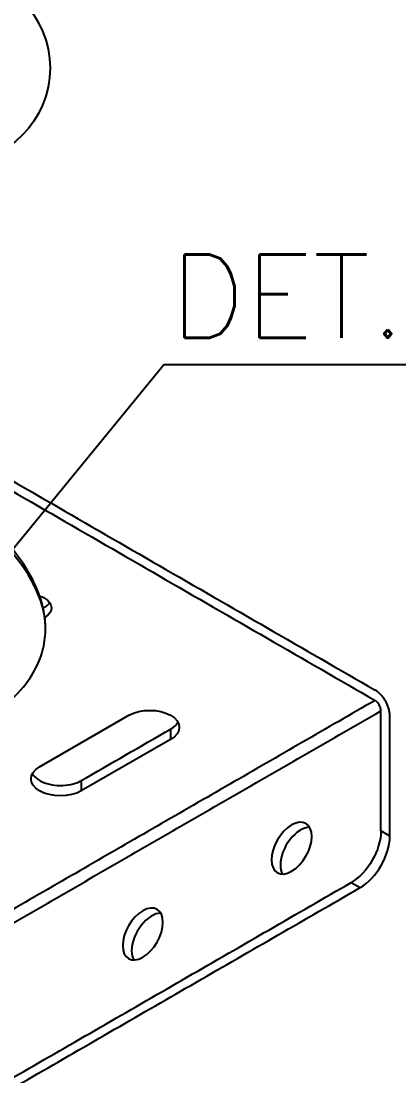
# Model space of a CAD drawing. Header units: millimetres. Extents: x 0 to 8410, y 0 to 5940.
# Drawn here: x 2210.5 to 2369.4, y 4827.7 to 5271.7 of the extents above; entities that cross this region are included whole.
import ezdxf
from ezdxf.enums import TextEntityAlignment as Align

# ---------------------------------------------------------------- set-up
doc = ezdxf.new("R2010")
doc.units = ezdxf.units.MM
doc.header["$LTSCALE"] = 5
for name, color, linetype in [('DP_TUBOS', 7, 'Continuous'), ('EL4', 4, 'Continuous'), ('EL7', 6, 'Continuous'), ('ER140', 4, 'Continuous'), ('GSB', 7, 'Continuous')]:
    doc.layers.add(name, color=color, linetype=linetype)
doc.styles.add('R100', font='simplex.shx', dxfattribs={"height": 2.5})
doc.styles.add('R80', font='simplex.shx', dxfattribs={"height": 2})

# ---------------------------------------------------------------- blocks, each defined once
blk = doc.blocks.new('ITEM')
at = {"layer": 'GSB'}
blk.add_circle((0, 0), 4, dxfattribs=at)

msp = doc.modelspace()

# ---------------------------------------------------------------- linework, layer by layer
at = {"layer": 'DP_TUBOS'}
for q in [(2019.43, 4820.5), (2477.39, 5127.08)]:
    msp.add_line((2270.71, 5127.08), q, dxfattribs=at)
at = {"layer": 'EL4', "extrusion": (0.707107, 0.408248, 0.57735)}
for p, q in [((2218.27, 4957.77), (2255.84, 4979.46)), ((2273.37, 4973.68), (2273.37, 4969.34)), ((2273.37, 4969.34), (2235.8, 4947.65)), ((2235.8, 4951.99), (2235.8, 4947.65)), ((2365.64, 4928.61), (2361.89, 4930.78)), ((2349.36, 4909.09), (2353.12, 4906.92))]:
    msp.add_line(p, q, dxfattribs=at)
at = {"layer": 'EL4', "extrusion": (2.77556e-17, 7.43708e-18, -1)}
msp.add_ellipse((2213.2, 5024.7), major_axis=(10.03, 0), ratio=0.57735, start_param=-1.041791, end_param=-0.785398, dxfattribs=at)
at = {"layer": 'EL4', "extrusion": (-8.32667e-17, -2.14608e-16, -1)}
msp.add_ellipse((2213.2, 5024.7), major_axis=(10.03, 0), ratio=0.57735, start_param=-0.785398, end_param=0.767015, dxfattribs=at)
at = {"layer": 'EL4', "extrusion": (1.38778e-16, -5.19919e-16, -1)}
for centre, major_axis in [((2264.6, 4974.4), (12.4, 0)), ((2227.03, 4952.71), (-12.4, 0))]:
    msp.add_ellipse(centre, major_axis=major_axis, ratio=0.57735, start_param=-2.356194, end_param=0.785398, dxfattribs=at)
at = {"layer": 'EL4', "extrusion": (-8.87111e-17, 8.32667e-17, -1)}
msp.add_ellipse((2324.3, 4923.56), major_axis=(-5.99, -10.37), ratio=0.57735, start_param=-5.497787, end_param=0.785398, dxfattribs=at)
at = {"layer": 'EL4'}
for centre, major_axis, start_param, end_param in [((2328.05, 4921.39), (5.99, 10.37), 0.319196, 2.356194), ((2353.12, 4921.38), (8.85, 15.34), -2.356194, -0.785398), ((2328.05, 4921.39), (-5.99, -10.37), -0.785398, -0.319196), ((2265.43, 4885.24), (5.99, 10.37), 0.319196, 2.356194), ((2265.43, 4885.24), (-5.99, -10.37), -0.785398, -0.319196)]:
    msp.add_ellipse(centre, major_axis=major_axis, ratio=0.57735, start_param=start_param, end_param=end_param, dxfattribs=at)
at = {"layer": 'EL4', "extrusion": (-2.84726e-16, 1.32337e-16, -1)}
msp.add_ellipse((2349.36, 4923.55), major_axis=(-8.85, -15.34), ratio=0.57735, start_param=-2.356194, end_param=-0.785398, dxfattribs=at)
at = {"layer": 'EL4', "extrusion": (-6.09555e-17, 1.31341e-16, -1)}
msp.add_ellipse((2261.67, 4887.41), major_axis=(-5.99, -10.37), ratio=0.57735, start_param=-5.497787, end_param=0.785398, dxfattribs=at)
at = {"layer": 'EL4'}
for points, degree in [([(1996.22, 5199.75), (2359.38, 4990.08)], 1), ([(1996.22, 5195.41), (2359.38, 4985.74)], 1), ([(2359.38, 4985.74), (2114.83, 4844.55)], 1), ([(2112.57, 4837.46), (2361.89, 4981.4)], 1), ([(2361.89, 4930.78), (2361.89, 4981.4)], 1), ([(2365.64, 4928.61), (2365.64, 4979.23)], 1), ([(2235.8, 4951.99), (2248.32, 4959.22), (2260.85, 4966.45), (2273.37, 4973.68)], 3), ([(1798.41, 4591), (2349.36, 4909.09)], 1), ([(1802.16, 4588.83), (2353.12, 4906.92)], 1)]:
    msp.add_open_spline(points, degree=degree, dxfattribs=at)
for points, knots in [([(2219.72, 5024.64), (2220.3, 5024.92), (2220.82, 5025.24), (2221.77, 5025.99), (2222.18, 5026.41), (2222.5, 5026.87)], [-7.22801, -7.22801, -7.22801, -7.22801, -5.944557, -5.944557, -4.511934, -4.511934, -4.511934, -4.511934]), ([(2361.89, 4981.4), (2361.89, 4981.82), (2361.8, 4982.32), (2361.62, 4982.85), (2361.44, 4983.36), (2361.17, 4983.89), (2360.84, 4984.35), (2360.51, 4984.83), (2360.11, 4985.23), (2359.74, 4985.5), (2359.62, 4985.59), (2359.5, 4985.67), (2359.38, 4985.74)], [-0.785398, -0.785398, -0.785398, -0.785398, -0.307195, -0.307195, -0.307195, 0.15293, 0.15293, 0.15293, 0.631255, 0.631255, 0.631255, 0.785398, 0.785398, 0.785398, 0.785398]), ([(2273.37, 4973.68), (2273.81, 4973.93), (2274.22, 4974.2), (2275.29, 4975.04), (2275.85, 4975.65), (2276.31, 4976.38), (2276.37, 4976.47), (2276.42, 4976.57)], [-19.063097, -19.063097, -19.063097, -19.063097, -18.006079, -18.006079, -16.005748, -16.005748, -15.715355, -15.715355, -15.715355, -15.715355]), ([(2215.22, 4954.88), (2215.35, 4954.64), (2215.51, 4954.4), (2216.34, 4953.3), (2217.29, 4952.52), (2219.61, 4951.24), (2220.94, 4950.75), (2223.81, 4950.08), (2225.31, 4949.91), (2228.38, 4949.88), (2229.94, 4950.03), (2231.4, 4950.35), (2231.78, 4950.43), (2232.15, 4950.52), (2233.51, 4950.91), (2234.44, 4951.27), (2235.45, 4951.79), (2235.63, 4951.89), (2235.8, 4951.99)], [-11.390577, -11.390577, -11.390577, -11.390577, -10.648587, -10.648587, -7.872317, -7.872317, -5.213531, -5.213531, -2.644989, -2.644989, 0, 0, 0, 0.691459, 0.691459, 2.569728, 2.569728, 2.984205, 2.984205, 2.984205, 2.984205])]:
    msp.add_open_spline(points, degree=3, knots=knots, dxfattribs=at)
msp.add_rational_spline([(2365.64, 4979.23), (2365.64, 4986.46), (2359.38, 4990.08)], [1, 0.707106781187, 1], degree=2, dxfattribs=at)
at = {"layer": 'EL7'}
for points, knots in [([(2137.6, 4946.29), (2144.8, 4950.44), (2152.95, 4954.58), (2170.69, 4963.55), (2180.31, 4968.4), (2192.96, 4975.97), (2196.78, 4978.45), (2204.55, 4984.27), (2208.34, 4987.7), (2213.51, 4993.93), (2215.29, 4996.61), (2218.06, 5002.05), (2219.08, 5004.8), (2220.43, 5010.44), (2220.74, 5013.32), (2220.7, 5019.34), (2220.27, 5022.48), (2218.58, 5029.26), (2217.17, 5032.89), (2213.04, 5041), (2210.08, 5045.44), (2202, 5055.47), (2196.51, 5061.04), (2186.21, 5070.02), (2181.87, 5073.49), (2172.03, 5080.79), (2166.44, 5084.6), (2153.99, 5092.52), (2147.05, 5096.6), (2131.96, 5104.9), (2123.76, 5109.09), (2106.47, 5117.35), (2097.37, 5121.4), (2078.88, 5129.09), (2069.51, 5132.73), (2051.12, 5139.38), (2042.13, 5142.42), (2024.99, 5147.81), (2016.84, 5150.19), (2001.56, 5154.34), (1994.42, 5156.14), (1981.15, 5159.22), (1975, 5160.53), (1963.58, 5162.77), (1958.28, 5163.72), (1943.65, 5166.08), (1934.45, 5167.25), (1916.62, 5168.95), (1907.98, 5169.48), (1890.75, 5169.94), (1882.16, 5169.85), (1864.55, 5169.03), (1855.57, 5168.22), (1841.7, 5166.4), (1836.67, 5165.61), (1826.2, 5163.7), (1820.78, 5162.56), (1809.4, 5159.83), (1803.45, 5158.21), (1790.81, 5154.35), (1784.15, 5152.05), (1769.78, 5146.55), (1762.12, 5143.25), (1754.28, 5139.52), (1753.94, 5139.36), (1753.6, 5139.2)], [0, 0, 0, 0, 17.795006, 17.795006, 38.273919, 38.273919, 47.893783, 47.893783, 59.729734, 59.729734, 68.030605, 68.030605, 76.001436, 76.001436, 84.043015, 84.043015, 92.822259, 92.822259, 103.253205, 103.253205, 116.447738, 116.447738, 133.480288, 133.480288, 144.357459, 144.357459, 156.601971, 156.601971, 170.161555, 170.161555, 184.764774, 184.764774, 199.85894, 199.85894, 214.692999, 214.692999, 228.562576, 228.562576, 241.043436, 241.043436, 252.035569, 252.035569, 261.653992, 261.653992, 270.10218, 270.10218, 285.331683, 285.331683, 300.301012, 300.301012, 315.866233, 315.866233, 332.962383, 332.962383, 342.90673, 342.90673, 353.945494, 353.945494, 366.45974, 366.45974, 381.006643, 381.006643, 398.455339, 398.455339, 399.241393, 399.241393, 399.241393, 399.241393]), ([(2220.72, 5015.31), (2220.77, 5018.57), (2220.33, 5021.87), (2219.43, 5025.18), (2218.44, 5028.82), (2216.9, 5032.49), (2214.86, 5036.16), (2211.1, 5042.95), (2205.66, 5049.76), (2198.84, 5056.54), (2192.9, 5062.43), (2185.92, 5068.3), (2178.06, 5074.08), (2164.56, 5084.02), (2148.5, 5093.72), (2130.78, 5102.87), (2117.59, 5109.68), (2103.49, 5116.2), (2088.82, 5122.28), (2067.26, 5131.22), (2044.5, 5139.24), (2021.64, 5145.93), (2010.35, 5149.23), (1999.04, 5152.21), (1987.84, 5154.81), (1976.9, 5157.34), (1966.07, 5159.52), (1955.46, 5161.29), (1941.16, 5163.68), (1927.33, 5165.31), (1913.97, 5166.24), (1899.94, 5167.21), (1886.43, 5167.39), (1873.43, 5166.85), (1859.64, 5166.27), (1846.42, 5164.86), (1833.72, 5162.73), (1823.24, 5160.97), (1813.12, 5158.72), (1803.3, 5156.02), (1794.13, 5153.49), (1785.23, 5150.58), (1776.56, 5147.31), (1760.56, 5141.27), (1745.36, 5133.99), (1730.76, 5125.7), (1718.05, 5118.48), (1705.79, 5110.48), (1693.86, 5101.85), (1673.36, 5087.01), (1653.84, 5070.27), (1634.72, 5052.31), (1620.51, 5038.95), (1606.52, 5024.92), (1592.54, 5010.5), (1592.48, 5010.43), (1592.41, 5010.37), (1592.35, 5010.3)], [83.216323, 83.216323, 83.216323, 83.216323, 93.654897, 93.654897, 93.654897, 105.138722, 105.138722, 105.138722, 126.340497, 126.340497, 126.340497, 144.793747, 144.793747, 144.793747, 176.528198, 176.528198, 176.528198, 200.134044, 200.134044, 200.134044, 234.828945, 234.828945, 234.828945, 251.964507, 251.964507, 251.964507, 268.686519, 268.686519, 268.686519, 291.223653, 291.223653, 291.223653, 314.890465, 314.890465, 314.890465, 340.007065, 340.007065, 340.007065, 360.731531, 360.731531, 360.731531, 380.096266, 380.096266, 380.096266, 415.848008, 415.848008, 415.848008, 446.965017, 446.965017, 446.965017, 500.477608, 500.477608, 500.477608, 540.283243, 540.283243, 540.283243, 540.46547, 540.46547, 540.46547, 540.46547])]:
    msp.add_open_spline(points, degree=3, knots=knots, dxfattribs=at)

# ---------------------------------------------------------------- block references
at = {"layer": 'GSB'}
ref = msp.add_blockref('ITEM', (2182.67, 5251.94), dxfattribs=dict(at, xscale=10, yscale=10, zscale=10))
ref.add_attrib('1', '03', dxfattribs={"color": 3, "height": 25, "style": 'R100'}).set_placement((2182.33, 5251.73), align=Align.MIDDLE_CENTER)

# ---------------------------------------------------------------- texts
at = {"layer": 'ER140', "style": 'R80'}
msp.add_text('DET.', height=35, dxfattribs=at).set_placement((2273.23, 5155.94), align=Align.MIDDLE_LEFT)

doc.saveas('drawing.dxf')
